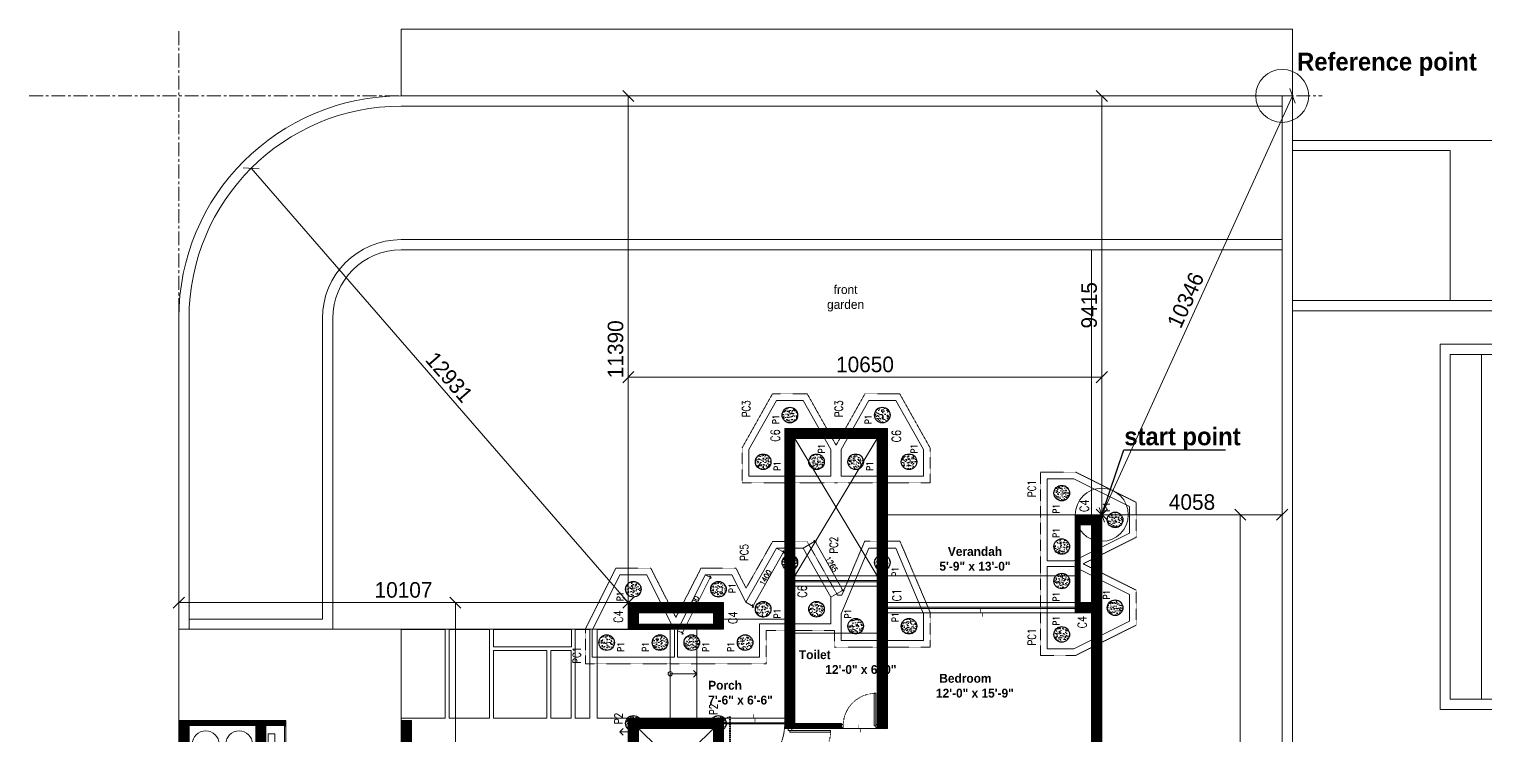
# Model space of a CAD drawing. Header units: metres. Extents: x 5205117 to 5948571, y 646915 to 1143748.
# Drawn here: x 5353028 to 5385789, y 853740 to 869625 of the extents above; entities that cross this region are included whole.
import ezdxf

# ---------------------------------------------------------------- set-up
doc = ezdxf.new("R2010")
doc.units = ezdxf.units.M
doc.header["$MEASUREMENT"] = 0
doc.header["$PDMODE"] = 35
doc.header["$PDSIZE"] = 10
for name, pattern in [('CENTER', [2, 1.25, -0.25, 0.25, -0.25]), ('DASHED', [0.75, 0.5, -0.25]), ('DOT', [0.25, 0, -0.25]), ('DOT2', [0.125, 0, -0.125]), ('HIDDEN', [0.375, 0.25, -0.125])]:
    doc.linetypes.add(name, pattern=pattern)
doc.layers.get('0').update_dxf_attribs({"color": 1, "linetype": 'DASHED', "lineweight": 30})
for name, color, linetype, lineweight in [('A-Center line', 1, 'CENTER', 9), ('A-Door', 3, 'Continuous', 15), ('A-Elevation 1', 4, 'Continuous', 13), ('A-Elevation 2', 163, 'Continuous', 9), ('A-Elevation 3', 251, 'Continuous', 5), ('A-Floor drop', 7, 'Continuous', 5), ('CAR', 251, 'Continuous', 0), ('dim start point', 10, 'Continuous', 0), ('PLOT', 7, 'Continuous', 5), ('road', 7, 'Continuous', 9), ('road ht', 8, 'Continuous', 5), ('S-C-0-UP TO F.F', 6, 'Continuous', 20), ('S-FOUND-EXCAVATION', 253, 'HIDDEN', 0), ('S-FOUND-FOOTING', 7, 'Continuous', 15), ('S-PILE', 96, 'Continuous', 30), ('S-TEXT', 7, 'Continuous', 0), ('S-TEXT COL.', 1, 'Continuous', 0), ('S-TEXT PILE', 7, 'Continuous', 0)]:
    doc.layers.add(name, color=color, linetype=linetype, lineweight=lineweight)
doc.layers.add('A-GF', color=8, linetype='Continuous', lineweight=0, transparency=0.5)
doc.styles.add('C-ROOM', font='arial.ttf')
doc.styles.add('CENTURY GOTHIC', font='GOTHIC.TTF')
doc.styles.add('SETU 1', font='romans.shx', dxfattribs={"width": 0.8})
doc.styles.get("Standard").update_dxf_attribs({"font": 'GOTHIC.TTF'})
doc.dimstyles.new('A-DIM 100', dxfattribs={"dimscale": 100, "dimtxt": 2.5, "dimasz": 1.5, "dimexe": 1, "dimexo": 1, "dimgap": 0.5, "dimtad": 1, "dimdec": 0, "dimrnd": 5, "dimzin": 3, "dimdsep": 46, "dimtxsty": 'C-ROOM', "dimblk1": 'ARCHTICK', "dimblk2": 'ARCHTICK', "dimsah": 1, "dimcen": 1.5, "dimdle": 1, "dimclrd": 256, "dimclre": 256, "dimclrt": 256, "dimadec": 0, "dimazin": 0, "dimtfac": 0.6, "dimtdec": 0, "dimtofl": 0, "dimtmove": 1, "dimatfit": 3, "dimfxl": 1, "dimtolj": 1, "dimtzin": 0, "dimlwd": -1, "dimlwe": -1, "dimarcsym": 0})
doc.dimstyles.get("Standard").update_dxf_attribs({"dimtxt": 2, "dimasz": 1, "dimexe": 0, "dimexo": 0, "dimgap": 0.1, "dimtad": 1, "dimdsep": 46, "dimtxsty": 'Standard', "dimblk": 'OBLIQUE', "dimcen": 0.1, "dimclrd": 256, "dimclre": 256, "dimclrt": 256, "dimadec": 0, "dimazin": 0, "dimtfac": 1, "dimtofl": 0, "dimtmove": 1, "dimatfit": 2, "dimldrblk": 'OPEN90', "dimfxl": 1, "dimtolj": 1, "dimtzin": 0, "dimlwd": -1, "dimlwe": -1, "dimarcsym": 0})

# ---------------------------------------------------------------- blocks, each defined once
blk = doc.blocks.new('sg2')
at = {"layer": 'A-Elevation 1', "ltscale": 5}
blk.add_lwpolyline([(-1956846, -986689), (-1989246, -986689), (-1989246, -986919), (-1971386, -986919), (-1971386, -996569), (-1970176, -996569), (-1970176, -990469), (-1962426, -990469), (-1962426, -995359), (-1968376, -995359), (-1968376, -996569), (-1961216, -996569), (-1961216, -986919), (-1956616, -986919)], dxfattribs=at)
blk.add_lwpolyline([(-1970406, -990239), (-1962196, -990239), (-1962196, -995589), (-1968146, -995589), (-1968146, -996339), (-1961446, -996339), (-1961446, -986919), (-1971156, -986919), (-1971156, -996339), (-1970406, -996339)], close=True, dxfattribs=at)
at = {"layer": 'A-Elevation 2', "ltscale": 5}
blk.add_line((-1962426, -991169), (-1970176, -991169), dxfattribs=at)
at = {"layer": 'A-Elevation 3', "ltscale": 5, "flags": 128}
for points in [[(-1957846, -986919), (-1957846, -990469), (-1961216, -990469)], [(-1957616, -986919), (-1957616, -999419)]]:
    blk.add_lwpolyline(points, dxfattribs=at)
blk = doc.blocks.new('_Oblique')
at = {"color": 0, "linetype": 'ByBlock', "lineweight": -2}
blk.add_line((-0.5, -0.5), (0.5, 0.5), dxfattribs=at)
blk = doc.blocks.new('*D178')
at = {"layer": 'Defpoints', "color": 0, "ltscale": 5, "transparency": 16777216}
for p in [(5377151, 858711), (5381209, 858711), (5381209, 858711)]:
    blk.add_point(p, dxfattribs=at)
at = {"layer": 'road ht', "linetype": 'DOT2', "ltscale": 5, "transparency": 16777216}
for p, q in [((5377151, 858711), (5377151, 858711)), ((5381209, 858711), (5381209, 858711))]:
    blk.add_line(p, q, dxfattribs=at)
at = {"layer": 'road ht', "color": 1, "ltscale": 5, "transparency": 16777216}
blk.add_line((5377151, 858711), (5381209, 858711), dxfattribs=at)
at = {"layer": 'road ht', "color": 1, "ltscale": 5, "transparency": 16777216, "xscale": 250, "yscale": 250, "zscale": 250, "rotation": 180}
blk.add_blockref('_Oblique', (5377151, 858711), dxfattribs=at)
at = {"layer": 'road ht', "color": 1, "ltscale": 5, "transparency": 16777216, "xscale": 250, "yscale": 250, "zscale": 250}
blk.add_blockref('_Oblique', (5381209, 858711), dxfattribs=at)
at = {"layer": 'road ht', "color": 1, "ltscale": 5, "transparency": 16777216, "insert": (5379180, 858994), "char_height": 350, "attachment_point": 5}
blk.add_mtext('\\A1;4058', dxfattribs=at)
blk = doc.blocks.new('_Open90')
at = {"color": 0, "linetype": 'ByBlock', "lineweight": -2}
for p, q in [((0, 0), (-1, 0)), ((-0.5, 0.5), (0, 0)), ((0, 0), (-0.5, -0.5))]:
    blk.add_line(p, q, dxfattribs=at)
blk = doc.blocks.new('*D179')
at = {"layer": 'Defpoints', "color": 0, "ltscale": 5, "transparency": 16777216}
for p in [(5376851, 868125), (5377151, 868125), (5377151, 858711)]:
    blk.add_point(p, dxfattribs=at)
at = {"layer": 'road ht', "linetype": 'DOT2', "ltscale": 5, "transparency": 16777216}
for p, q in [((5376851, 868125), (5377151, 868125)), ((5377151, 858711), (5377151, 858711))]:
    blk.add_line(p, q, dxfattribs=at)
at = {"layer": 'road ht', "color": 1, "ltscale": 5, "transparency": 16777216}
blk.add_line((5377151, 858711), (5377151, 868125), dxfattribs=at)
at = {"layer": 'road ht', "color": 1, "ltscale": 5, "transparency": 16777216, "xscale": 250, "yscale": 250, "zscale": 250}
for p, rotation in [((5377151, 868125), 90), ((5377151, 858711), 270)]:
    blk.add_blockref('_Oblique', p, dxfattribs=dict(at, rotation=rotation))
at = {"layer": 'road ht', "color": 1, "ltscale": 5, "transparency": 16777216, "insert": (5376868, 863418), "char_height": 350, "attachment_point": 5, "rotation": 90}
blk.add_mtext('\\A1;9415', dxfattribs=at)
blk = doc.blocks.new('*D180')
at = {"layer": 'Defpoints', "color": 0, "ltscale": 5, "transparency": 16777216}
for p in [(5377151, 861803), (5366501, 857434), (5377151, 857608)]:
    blk.add_point(p, dxfattribs=at)
at = {"layer": 'road ht', "linetype": 'DOT2', "ltscale": 5, "transparency": 16777216}
for p, q in [((5366501, 857434), (5366501, 861803)), ((5377151, 857608), (5377151, 861803))]:
    blk.add_line(p, q, dxfattribs=at)
at = {"layer": 'road ht', "color": 1, "ltscale": 5, "transparency": 16777216}
blk.add_line((5366501, 861803), (5377151, 861803), dxfattribs=at)
at = {"layer": 'road ht', "color": 1, "ltscale": 5, "transparency": 16777216, "xscale": 250, "yscale": 250, "zscale": 250, "rotation": 180}
blk.add_blockref('_Oblique', (5366501, 861803), dxfattribs=at)
at = {"layer": 'road ht', "color": 1, "ltscale": 5, "transparency": 16777216, "xscale": 250, "yscale": 250, "zscale": 250}
blk.add_blockref('_Oblique', (5377151, 861803), dxfattribs=at)
at = {"layer": 'road ht', "color": 1, "ltscale": 5, "transparency": 16777216, "insert": (5371826, 862087), "char_height": 350, "attachment_point": 5}
blk.add_mtext('\\A1;10650', dxfattribs=at)
blk = doc.blocks.new('*D181')
at = {"layer": 'Defpoints', "color": 0, "ltscale": 5, "transparency": 16777216}
for p in [(5381439, 868125), (5377151, 858710), (5377151, 858710)]:
    blk.add_point(p, dxfattribs=at)
at = {"layer": 'road ht', "color": 1, "ltscale": 5, "transparency": 16777216}
blk.add_line((5381439, 868125), (5377151, 858710), dxfattribs=at)
at = {"layer": 'road ht', "linetype": 'DOT2', "ltscale": 5, "transparency": 16777216}
for p, q in [((5381439, 868125), (5381439, 868125)), ((5377151, 858710), (5377151, 858710))]:
    blk.add_line(p, q, dxfattribs=at)
at = {"layer": 'road ht', "color": 1, "ltscale": 5, "transparency": 16777216, "xscale": 250, "yscale": 250, "zscale": 250}
for p, rotation in [((5381439, 868125), 65.5130914765286), ((5377151, 858710), 245.5130914765286)]:
    blk.add_blockref('_Oblique', p, dxfattribs=dict(at, rotation=rotation))
at = {"layer": 'road ht', "color": 1, "ltscale": 5, "transparency": 16777216, "insert": (5379037, 863535), "char_height": 350, "attachment_point": 5, "rotation": 65.5131}
blk.add_mtext('\\A1;10346', dxfattribs=at)
blk = doc.blocks.new('*D182')
at = {"layer": 'Defpoints', "color": 0, "ltscale": 5, "transparency": 16777216}
for p in [(5358021, 866498), (5358021, 866498), (5366501, 856736)]:
    blk.add_point(p, dxfattribs=at)
at = {"layer": 'road ht', "linetype": 'DOT2', "ltscale": 5, "transparency": 16777216}
for p, q in [((5358021, 866498), (5358021, 866498)), ((5366501, 856736), (5366501, 856736))]:
    blk.add_line(p, q, dxfattribs=at)
at = {"layer": 'road ht', "color": 1, "ltscale": 5, "transparency": 16777216}
blk.add_line((5366501, 856736), (5358021, 866498), dxfattribs=at)
at = {"layer": 'road ht', "color": 1, "ltscale": 5, "transparency": 16777216, "xscale": 250, "yscale": 250, "zscale": 250}
for p, rotation in [((5358021, 866498), 130.9779961594724), ((5366501, 856736), 310.9779961594724)]:
    blk.add_blockref('_Oblique', p, dxfattribs=dict(at, rotation=rotation))
at = {"layer": 'road ht', "color": 1, "ltscale": 5, "transparency": 16777216, "insert": (5362475, 861803), "char_height": 350, "attachment_point": 5, "rotation": 310.978}
blk.add_mtext('\\A1;12931', dxfattribs=at)
blk = doc.blocks.new('*D183')
at = {"layer": 'Defpoints', "color": 0, "ltscale": 5, "transparency": 16777216}
for p in [(5366501, 868125), (5367095, 868125), (5367095, 856736)]:
    blk.add_point(p, dxfattribs=at)
at = {"layer": 'road ht', "linetype": 'DOT2', "ltscale": 5, "transparency": 16777216}
for p, q in [((5367095, 868125), (5366501, 868125)), ((5367095, 856736), (5366501, 856736))]:
    blk.add_line(p, q, dxfattribs=at)
at = {"layer": 'road ht', "color": 1, "ltscale": 5, "transparency": 16777216}
blk.add_line((5366501, 856736), (5366501, 868125), dxfattribs=at)
at = {"layer": 'road ht', "color": 1, "ltscale": 5, "transparency": 16777216, "xscale": 250, "yscale": 250, "zscale": 250}
for p, rotation in [((5366501, 868125), 90), ((5366501, 856736), 270)]:
    blk.add_blockref('_Oblique', p, dxfattribs=dict(at, rotation=rotation))
at = {"layer": 'road ht', "color": 1, "ltscale": 5, "transparency": 16777216, "insert": (5366217, 862430), "char_height": 350, "attachment_point": 5, "rotation": 90}
blk.add_mtext('\\A1;11390', dxfattribs=at)
blk = doc.blocks.new('*D184')
at = {"layer": 'Defpoints', "color": 0, "ltscale": 5, "transparency": 16777216}
for p in [(5356394, 856736), (5356394, 856436), (5366501, 856436)]:
    blk.add_point(p, dxfattribs=at)
at = {"layer": 'road ht', "linetype": 'DOT2', "ltscale": 5, "transparency": 16777216}
for p, q in [((5356394, 856436), (5356394, 856736)), ((5366501, 856436), (5366501, 856736))]:
    blk.add_line(p, q, dxfattribs=at)
at = {"layer": 'road ht', "color": 1, "ltscale": 5, "transparency": 16777216}
blk.add_line((5366501, 856736), (5356394, 856736), dxfattribs=at)
at = {"layer": 'road ht', "color": 1, "ltscale": 5, "transparency": 16777216, "xscale": 250, "yscale": 250, "zscale": 250, "rotation": 180}
blk.add_blockref('_Oblique', (5356394, 856736), dxfattribs=at)
at = {"layer": 'road ht', "color": 1, "ltscale": 5, "transparency": 16777216, "xscale": 250, "yscale": 250, "zscale": 250}
blk.add_blockref('_Oblique', (5366501, 856736), dxfattribs=at)
at = {"layer": 'road ht', "color": 1, "ltscale": 5, "transparency": 16777216, "insert": (5361447, 857019), "char_height": 350, "attachment_point": 5}
blk.add_mtext('\\A1;10107', dxfattribs=at)
blk = doc.blocks.new('*D192')
at = {"layer": 'Defpoints', "color": 0, "ltscale": 5, "transparency": 16777216}
for p in [(5380267, 858711), (5380267, 858711), (5380267, 840986)]:
    blk.add_point(p, dxfattribs=at)
at = {"layer": 'road ht', "linetype": 'DOT2', "ltscale": 5, "transparency": 16777216}
for p, q in [((5380267, 858711), (5380267, 858711)), ((5380267, 840986), (5380267, 840986))]:
    blk.add_line(p, q, dxfattribs=at)
at = {"layer": 'road ht', "color": 1, "ltscale": 5, "transparency": 16777216}
blk.add_line((5380267, 840986), (5380267, 858711), dxfattribs=at)
at = {"layer": 'road ht', "color": 1, "ltscale": 5, "transparency": 16777216, "xscale": 250, "yscale": 250, "zscale": 250}
for p, rotation in [((5380267, 858711), 90), ((5380267, 840986), 270)]:
    blk.add_blockref('_Oblique', p, dxfattribs=dict(at, rotation=rotation))
at = {"layer": 'road ht', "color": 1, "ltscale": 5, "transparency": 16777216, "insert": (5379983, 849848), "char_height": 350, "attachment_point": 5, "rotation": 90}
blk.add_mtext('\\A1;17725', dxfattribs=at)
blk = doc.blocks.new('*D193')
at = {"layer": 'Defpoints', "color": 0, "ltscale": 5, "transparency": 16777216}
for p in [(5362613, 856736), (5363729, 856736), (5363729, 842741)]:
    blk.add_point(p, dxfattribs=at)
at = {"layer": 'road ht', "linetype": 'DOT2', "ltscale": 5, "transparency": 16777216}
for p, q in [((5363729, 856736), (5362613, 856736)), ((5363729, 842741), (5362613, 842741))]:
    blk.add_line(p, q, dxfattribs=at)
at = {"layer": 'road ht', "color": 1, "ltscale": 5, "transparency": 16777216}
blk.add_line((5362613, 842741), (5362613, 856736), dxfattribs=at)
at = {"layer": 'road ht', "color": 1, "ltscale": 5, "transparency": 16777216, "xscale": 250, "yscale": 250, "zscale": 250}
for p, rotation in [((5362613, 856736), 90), ((5362613, 842741), 270)]:
    blk.add_blockref('_Oblique', p, dxfattribs=dict(at, rotation=rotation))
at = {"layer": 'road ht', "color": 1, "ltscale": 5, "transparency": 16777216, "insert": (5362330, 849738), "char_height": 350, "attachment_point": 5, "rotation": 90}
blk.add_mtext('\\A1;13995', dxfattribs=at)
blk = doc.blocks.new('P2')
at = {"layer": 'S-PILE', "lineweight": 0}
h = blk.add_hatch(dxfattribs=at)
h.set_pattern_fill('AR-CONC', color=256, scale=20)
edge = h.paths.add_edge_path()
edge.add_arc((0, 0), 175, 0, 360)
at = {"layer": 'S-PILE'}
blk.add_circle((0, 0), 175, dxfattribs=at)
blk = doc.blocks.new('*D152')
at = {"layer": 'Defpoints', "color": 0, "transparency": 16777216}
for p in [(4260895, 952516), (4261054, 952426), (4260205, 951300)]:
    blk.add_point(p, dxfattribs=at)
at = {"layer": 'S-TEXT', "transparency": 16777216}
blk.add_line((4260348, 951184), (4261068, 952452), dxfattribs=at)
at = {"layer": 'S-TEXT', "color": 9, "transparency": 16777216}
for p, q in [((4260895, 952516), (4261080, 952411)), ((4260205, 951300), (4260389, 951195))]:
    blk.add_line(p, q, dxfattribs=at)
at = {"layer": 'S-TEXT', "transparency": 16777216, "xscale": 50, "yscale": 50, "zscale": 50}
for p, rotation in [((4261054, 952426), 60.39859847699834), ((4260363, 951210), 240.3985984769983)]:
    blk.add_blockref('_Oblique', p, dxfattribs=dict(at, rotation=rotation))
at = {"layer": 'S-TEXT', "color": 0, "lineweight": 0, "transparency": 16777216, "insert": (4260652, 951850), "char_height": 120, "attachment_point": 5, "rotation": 60.3986, "style": 'SETU 1'}
blk.add_mtext('\\A1;1400', dxfattribs=at)
blk = doc.blocks.new('*D154')
at = {"layer": 'Defpoints', "color": 0, "transparency": 16777216}
for p in [(4261495, 952516), (4262120, 951415), (4262389, 951568)]:
    blk.add_point(p, dxfattribs=at)
at = {"layer": 'S-TEXT', "color": 9, "transparency": 16777216}
for p, q in [((4261495, 952516), (4261790, 952683)), ((4262120, 951415), (4262415, 951583))]:
    blk.add_line(p, q, dxfattribs=at)
at = {"layer": 'S-TEXT', "transparency": 16777216}
blk.add_line((4261750, 952695), (4262404, 951542), dxfattribs=at)
at = {"layer": 'S-TEXT', "transparency": 16777216, "xscale": 50, "yscale": 50, "zscale": 50}
for p, rotation in [((4261764, 952668), 119.6014004760366), ((4262389, 951568), 299.6014004760366)]:
    blk.add_blockref('_Oblique', p, dxfattribs=dict(at, rotation=rotation))
at = {"layer": 'S-TEXT', "color": 0, "lineweight": 0, "transparency": 16777216, "insert": (4262133, 952150), "char_height": 120, "attachment_point": 5, "rotation": 299.6014, "style": 'SETU 1'}
blk.add_mtext('\\A1;1265', dxfattribs=at)
blk = doc.blocks.new('*D174')
at = {"layer": 'Defpoints', "color": 0, "transparency": 16777216}
for p in [(4259290, 951916), (4258665, 950666), (4258780, 950608)]:
    blk.add_point(p, dxfattribs=at)
at = {"layer": 'S-TEXT', "transparency": 16777216}
blk.add_line((4259418, 951885), (4258767, 950581), dxfattribs=at)
at = {"layer": 'S-TEXT', "color": 9, "transparency": 16777216}
for p, q in [((4259290, 951916), (4259432, 951845)), ((4258665, 950666), (4258807, 950595))]:
    blk.add_line(p, q, dxfattribs=at)
at = {"layer": 'S-TEXT', "transparency": 16777216, "xscale": 50, "yscale": 50, "zscale": 50}
for p, rotation in [((4259405, 951858), 63.43494744988324), ((4258780, 950608), 243.4349474498832)]:
    blk.add_blockref('_Oblique', p, dxfattribs=dict(at, rotation=rotation))
at = {"layer": 'S-TEXT', "color": 0, "lineweight": 0, "transparency": 16777216, "insert": (4259034, 951262), "char_height": 120, "attachment_point": 5, "rotation": 63.4349, "style": 'SETU 1'}
blk.add_mtext('\\A1;1400', dxfattribs=at)
blk = doc.blocks.new('main door')
at = {"layer": 'A-GF', "ltscale": 100}
blk.add_lwpolyline([(-1858, -20), (218, -20), (218, 20), (-1858, 20)], close=True, dxfattribs=at)
at = {"layer": 'A-GF', "linetype": 'DASHED', "ltscale": 100}
blk.add_lwpolyline([(20, -1858), (20, 218), (-20, 218), (-20, -1858)], close=True, dxfattribs=at)
at = {"layer": 'A-GF', "ltscale": 100}
blk.add_circle((0, 0), 9, dxfattribs=at)
at = {"layer": 'A-GF', "linetype": 'DASHED', "ltscale": 100}
blk.add_arc((0, 0), 219, 3.9362, 86.0638, dxfattribs=at)
at = {"layer": 'A-GF', "linetype": 'DASHED'}
blk.add_arc((0, 0), 1858, 180.6167, 269.3833, dxfattribs=at)
blk = doc.blocks.new('A$Cee6da9fb')
at = {"layer": 'A-Door', "ltscale": 10}
for p, q in [((-51, 1123), (-102, 1123)), ((-102, 1123), (-102, 0)), ((-51, 0), (-51, 1123)), ((-1225, -51), (-1225, 51)), ((-1225, 51), (-1174, 51)), ((-1174, 51), (-1174, -51)), ((-102, 0), (-51, 0)), ((0, 51), (-51, 51)), ((-51, 51), (-51, -51)), ((0, -51), (0, 51)), ((-1174, -51), (-1225, -51)), ((-51, -51), (0, -51))]:
    blk.add_line(p, q, dxfattribs=at)
at = {"layer": 'A-Door', "linetype": 'DOT', "ltscale": 2}
blk.add_ellipse((-51, 0), major_axis=(-794, 794), ratio=1, start_param=-0.785398, end_param=0.785398, dxfattribs=at)
blk = doc.blocks.new('drop')
at = {"layer": 'A-Floor drop', "ltscale": 3, "const_width": 0.0187}
blk.add_lwpolyline([(-0.112, 0.028), (0, 0.028), (0, -0.028), (0.113, -0.028)], dxfattribs=at)
blk = doc.blocks.new('fdgdg')
at = {"layer": 'S-C-0-UP TO F.F'}
h = blk.add_hatch(color=251, dxfattribs=at)
h.dxf.hatch_style = 1
h.paths.add_polyline_path([(4261310.4, 955205.6), (4261080.4, 955205.6), (4261080.4, 954755.6), (4261310.4, 954755.6)])
h = blk.add_hatch(color=251, dxfattribs=at)
h.dxf.hatch_style = 1
h.paths.add_polyline_path([(4263160.4, 955205.6), (4263390.4, 955205.6), (4263390.4, 954755.6), (4263160.4, 954755.6)])
h = blk.add_hatch(color=251, dxfattribs=at)
h.dxf.hatch_style = 1
h.paths.add_polyline_path([(4268210.4, 953035.6), (4268210.4, 953265.6), (4267610.4, 953265.6), (4267610.4, 953035.6)])
h = blk.add_hatch(color=251, dxfattribs=at)
h.dxf.hatch_style = 1
h.paths.add_polyline_path([(4261310.4, 951890.6), (4261080.4, 951890.6), (4261080.4, 951440.6), (4261310.4, 951440.6)])
h = blk.add_hatch(color=251, dxfattribs=at)
h.dxf.hatch_style = 1
h.paths.add_polyline_path([(4263160.4, 951890.6), (4263390.4, 951890.6), (4263390.4, 951060.6), (4263160.4, 951060.6)])
h = blk.add_hatch(color=251, dxfattribs=at)
h.dxf.hatch_style = 1
h.paths.add_polyline_path([(4257790.4, 951290.6), (4257560.4, 951290.6), (4257560.4, 950690.6), (4257790.4, 950690.6)])
h = blk.add_hatch(color=251, dxfattribs=at)
h.dxf.hatch_style = 1
h.paths.add_polyline_path([(4259705.4, 951290.6), (4259475.4, 951290.6), (4259475.4, 950690.6), (4259705.4, 950690.6)])
h = blk.add_hatch(color=251, dxfattribs=at)
h.dxf.hatch_style = 1
h.paths.add_polyline_path([(4268210.4, 951060.6), (4268210.4, 951290.6), (4267610.4, 951290.6), (4267610.4, 951060.6)])
at = {"layer": 'S-C-0-UP TO F.F', "color": 5}
for points in [[(4261080.4, 955205.6), (4261310.4, 955205.6), (4261310.4, 954755.6), (4261080.4, 954755.6)], [(4263390.4, 955205.6), (4263160.4, 955205.6), (4263160.4, 954755.6), (4263390.4, 954755.6)], [(4268210.4, 953265.6), (4268210.4, 953035.6), (4267610.4, 953035.6), (4267610.4, 953265.6)], [(4261080.4, 951890.6), (4261310.4, 951890.6), (4261310.4, 951440.6), (4261080.4, 951440.6)], [(4263390.4, 951890.6), (4263160.4, 951890.6), (4263160.4, 951060.6), (4263390.4, 951060.6)], [(4257560.4, 951290.6), (4257790.4, 951290.6), (4257790.4, 950690.6), (4257560.4, 950690.6)], [(4259475.4, 951290.6), (4259705.4, 951290.6), (4259705.4, 950690.6), (4259475.4, 950690.6)], [(4268210.4, 951290.6), (4268210.4, 951060.6), (4267610.4, 951060.6), (4267610.4, 951290.6)]]:
    blk.add_lwpolyline(points, close=True, dxfattribs=at)
at = {"layer": 'S-FOUND-EXCAVATION'}
blk.add_line((4262270.4, 951455.1), (4262362.8, 951455.1), dxfattribs=at)
for points in [[(4262235.4, 954828.2), (4261588.1, 955980.6), (4260802.7, 955980.6), (4260120.4, 954765.9), (4260120.4, 953980.5), (4262270.4, 953980.5)], [(4262200.4, 953980.5), (4262200.4, 953980.5), (4264350.4, 953980.5), (4264350.4, 954765.9), (4263668.1, 955980.6), (4262882.7, 955980.6), (4262235.4, 954828.2)], [(4267792.6, 952163.1), (4268985.4, 952757.9), (4268985.4, 953543.3), (4267620.8, 954225.6), (4266835.4, 954225.6), (4266835.4, 952075.6)], [(4262270.4, 951455.1), (4261582.7, 952665.6), (4260808.1, 952665.6), (4260211.7, 951615.9), (4259982.2, 952065.6), (4259198.5, 952065.6), (4258632.9, 950957)], [(4262200.4, 950665.5), (4262200.4, 950290.1), (4264350.4, 950290.1), (4264350.4, 951072.7), (4263671.8, 952670.3), (4262878.9, 952670.3), (4262362.8, 951455.1)], [(4258632.9, 950957), (4258067.2, 952065.6), (4257283.5, 952065.6), (4256600.4, 950701.7), (4256600.4, 949915.6), (4258515.4, 949915.6)], [(4266835.4, 952250.6), (4266835.4, 950100.6), (4267620.8, 950100.6), (4268985.4, 950782.9), (4268985.4, 951568.3), (4267792.6, 952163.1)], [(4258515.4, 949915.6), (4258515.4, 949915.6), (4260665.4, 949915.6), (4260665.4, 950665.5), (4262200.4, 950665.5)]]:
    blk.add_lwpolyline(points, dxfattribs=at)
at = {"layer": 'S-FOUND-FOOTING', "color": 3}
for points in [[(4262120.4, 954130.5), (4262120.4, 954730.5), (4261495.4, 955830.6), (4260895.4, 955830.6), (4260270.4, 954730.5), (4260270.4, 954130.5), (4262120.4, 954130.5)], [(4264200.4, 954130.5), (4264200.4, 954730.5), (4263575.4, 955830.6), (4262975.4, 955830.6), (4262350.4, 954730.5), (4262350.4, 954130.5), (4264200.4, 954130.5)]]:
    blk.add_lwpolyline(points, dxfattribs=at)
at = {"layer": 'S-FOUND-FOOTING', "color": 1}
for points in [[(4266985.4, 952225.6), (4267585.4, 952225.6), (4268835.4, 952850.6), (4268835.4, 953450.6), (4267585.4, 954075.6), (4266985.4, 954075.6), (4266985.4, 952225.6)], [(4266985.4, 950250.6), (4267585.4, 950250.6), (4268835.4, 950875.6), (4268835.4, 951475.6), (4267585.4, 952100.6), (4266985.4, 952100.6), (4266985.4, 950250.6)], [(4258600.4, 950065.6), (4258600.4, 950665.6), (4257975.4, 951915.6), (4257375.4, 951915.6), (4256750.4, 950665.6), (4256750.4, 950065.6), (4258600.4, 950065.6)]]:
    blk.add_lwpolyline(points, dxfattribs=at)
at = {"layer": 'S-FOUND-FOOTING', "color": 5}
blk.add_lwpolyline([(4260895.4, 952515.6), (4260204.6, 951299.7), (4259890.4, 951915.6), (4259290.4, 951915.6), (4258665.4, 950665.6), (4258665.4, 950065.6), (4260515.4, 950065.6), (4260515.4, 950815.5), (4262120.4, 950815.5), (4262120.4, 951415.5), (4261495.4, 952515.6)], close=True, dxfattribs=at)
at = {"layer": 'S-FOUND-FOOTING', "color": 202}
blk.add_lwpolyline([(4262975.4, 952515.6), (4262350.4, 951035.5), (4262350.4, 950435.5), (4264200.4, 950435.5), (4264200.4, 951035.5), (4263575.4, 952515.6), (4262975.4, 952515.6)], dxfattribs=at)
at = {"layer": 'S-PILE'}
for p in [(4261195.4, 955505.6), (4263275.4, 955505.6), (4260595.4, 954455.6), (4261795.4, 954455.6), (4262675.4, 954455.6), (4263875.4, 954455.6), (4261195.4, 952190.6), (4263275.4, 952190.6), (4257675.4, 951590.6), (4259590.4, 951590.6), (4260595.4, 951140.6), (4261795.4, 951140.6), (4262675.4, 950760.6), (4263875.4, 950760.6), (4257075.4, 950390.8), (4258275.4, 950390.8), (4258990.4, 950390.8), (4260190.4, 950390.8), (4257675.4, 948575.6), (4259590.4, 948575.6)]:
    blk.add_blockref('P2', p, dxfattribs=at)
at = {"layer": 'S-PILE', "rotation": 270}
for p in [(4267310.5, 953750.6), (4268510.4, 953150.6), (4267310.5, 952550.6), (4267310.5, 951775.6), (4268510.4, 951175.6), (4267310.5, 950575.6)]:
    blk.add_blockref('P2', p, dxfattribs=at)
at = {"layer": 'S-TEXT COL.', "color": 7, "style": 'SETU 1', "width": 0.8}
for s, p in [('PC3', (4260304.4, 955455.4)), ('PC3', (4262384.4, 955455.4)), ('PC1', (4266726.3, 953661.4)), ('PC2', (4262273.7, 952390.7)), ('PC5', (4260260.6, 952225.6)), ('PC1', (4266726.3, 950325.9)), ('PC1', (4256491.3, 949915.8))]:
    blk.add_text(s, height=180, rotation=90, dxfattribs=at).set_placement(p)
at = {"layer": 'S-TEXT COL.', "color": 1, "true_color": 0xe61414, "style": 'SETU 1', "width": 0.8}
for s, p in [('C6', (4260967.8, 954903.7, 0)), ('C6', (4263691.9, 954891.6)), ('C4', (4267916.9, 953326.7)), ('C6', (4261575.1, 951399.3)), ('C1', (4263701.4, 951319.6, 0)), ('C4', (4257437.9, 950834.6)), ('C4', (4260013.7, 950808.9)), ('C4', (4267868.7, 950708.1))]:
    blk.add_text(s, height=200, rotation=90, dxfattribs=at).set_placement(p)
at = {"layer": 'S-TEXT PILE', "style": 'SETU 1', "width": 0.8}
for s, height, p in [('P1', 150, (4260954.3, 955303.6)), ('P1', 150, (4263034.3, 955303.6)), ('P1', 150, (4261983.1, 954645.8)), ('P1', 150, (4264063.1, 954645.8)), ('P1', 150, (4260986.4, 954253.6)), ('P1', 150, (4263066.4, 954253.6)), ('P1', 150, (4267258.5, 953293.7)), ('P1', 150, (4268394.4, 953336.3)), ('P1', 150, (4267258.5, 952751.7)), ('P1', 150, (4263639.3, 951875.2)), ('P1', 150, (4257452, 951324.7)), ('P1', 150, (4259973.5, 951508.1)), ('P1', 150, (4267258.5, 951318.7)), ('P1', 150, (4268394.4, 951361.3)), ('P1', 150, (4260986.4, 950938.6)), ('P1', 150, (4262577.1, 950934.6)), ('P1', 150, (4263639.3, 950855.3)), ('P1', 150, (4267258.5, 950776.7)), ('P1', 150, (4257468.7, 950188.8)), ('P1', 150, (4258026.8, 950188.8)), ('P1', 150, (4259383.7, 950188.8)), ('P1', 150, (4259941.8, 950188.8)), ('P2', 180, (4257429.8, 948559.2)), ('P2', 180, (4259567.3, 948763.2))]:
    blk.add_text(s, height=height, rotation=90, dxfattribs=at).set_placement(p)
at = {"layer": 'S-TEXT', "lineweight": 0}
for p1, p2, distance, picture, middle in [((4260204.6, 951299.7), (4260895.4, 952515.6), -181.9, '*D152', (4260651.6, 951849.9)), ((4261495.4, 952515.6), (4262120.4, 951415.5), 309.4, '*D154', (4262133.4, 952150.5)), ((4259290.4, 951915.6), (4258665.4, 950665.6), 128.2, '*D174', (4259034.4, 951262.4))]:
    dim = blk.add_aligned_dim(p1=p1, p2=p2, distance=distance, dimstyle='A-DIM 100', override={"dimtxt": 1.2, "dimasz": 0.5, "dimexe": 0.3, "dimexo": 0, "dimgap": 0.05, "dimtxsty": 'SETU 1', "dimblk1": 'Oblique', "dimblk2": 'Oblique', "dimdle": 0.3, "dimclre": 9, "dimclrt": 0}, dxfattribs=at)
    dim.commit()
    dim.dimension.update_dxf_attribs({"geometry": picture, "text_midpoint": middle})
blk = doc.blocks.new('ghgd')
at = {"layer": 'CAR', "ltscale": 10, "transparency": 33554559}
h = blk.add_hatch(dxfattribs=at)
h.set_pattern_fill('ANSI31', color=256, scale=100, angle=180)
h.set_pattern_definition([(225, (2960271.306, -188940.857), (8.838834765, -8.838834765), [])])
h.paths.add_polyline_path([(5366731, 848676), (5366731, 850086), (5368531, 850086), (5368531, 847996), (5368416, 847996), (5368416, 847546), (5368646, 847546), (5368646, 851226), (5368531, 851226), (5368531, 850201), (5366731, 850201), (5366731, 853906), (5368416, 853906), (5368416, 852026), (5368646, 852026), (5368646, 854136), (5366501, 854136), (5366501, 848676)])
h.paths.add_polyline_path([(5366501, 842028), (5366501, 847776), (5367516, 847776), (5367516, 847546), (5366731, 847546), (5366731, 842971), (5367516, 842971), (5367516, 842741), (5366731, 842741), (5366731, 841216), (5368416, 841216), (5368416, 842971), (5368646, 842971), (5368646, 840986), (5366501, 840986), (5366501, 841928), (5366601, 841928), (5366601, 842028)])
h.paths.add_polyline_path([(5376666, 852626), (5376921, 852626), (5376921, 852256), (5376666, 852256)], flags=16)
h.paths.add_polyline_path([(5376921, 852856), (5376921, 856506), (5376551, 856506), (5376551, 858711), (5377151, 858710), (5377151, 852026), (5376551, 852026), (5376551, 852856)])
h.paths.add_polyline_path([(5376921, 856736), (5376666, 856736), (5376666, 858481), (5376921, 858481)], flags=16)
h.paths.add_polyline_path([(5370251, 854021), (5370251, 860421), (5372101, 860421), (5372101, 853906), (5372331, 853906), (5372331, 860651), (5370021, 860651), (5370021, 853906), (5371301, 853906), (5371301, 854021)])
h.paths.add_polyline_path([(5370021, 852906), (5370251, 852906), (5370251, 852256), (5372101, 852256), (5372101, 852856), (5372331, 852856), (5372331, 852026), (5370021, 852026)])
h.paths.add_polyline_path([(5370736, 848261), (5370736, 847776), (5370251, 847776), (5370251, 848261)], flags=16)
h.paths.add_polyline_path([(5370851, 848376), (5370851, 847546), (5370021, 847546), (5370021, 848376)])
h.paths.add_polyline_path([(5366731, 856251), (5368416, 856251), (5368416, 856506), (5366731, 856506)], flags=16)
h.paths.add_polyline_path([(5366501, 856136), (5368646, 856136), (5368646, 856736), (5366501, 856736)])
h.paths.add_polyline_path([(5376921, 847776), (5376666, 847776), (5376666, 848146), (5376921, 848146)], flags=16)
h.paths.add_polyline_path([(5376666, 841216), (5376666, 842741), (5376921, 842741), (5376921, 841216)], flags=16)
h.paths.add_polyline_path([(5376551, 840986), (5376551, 842971), (5376921, 842971), (5376921, 847546), (5376551, 847546), (5376551, 848376), (5377151, 848376), (5377151, 840986)])
h = blk.add_hatch(dxfattribs=at)
h.set_pattern_fill('ANSI31', color=256, scale=100, angle=180)
h.set_pattern_definition([(225, (3057093.561, -187193.297), (8.838834765, -8.838834765), [])])
h.paths.add_polyline_path([(5358354, 853251), (5358804, 853251), (5358804, 853136), (5358124, 853136), (5358124, 853971), (5356624, 853971), (5356624, 853136), (5356394, 853136), (5356394, 854086), (5358804, 854086), (5358804, 853971), (5358354, 853971)])
h = blk.add_hatch(dxfattribs=at)
h.set_pattern_fill('ANSI31', color=256, scale=100, angle=180)
h.set_pattern_definition([(225, (3134737.613, -187193.297), (8.838834765, -8.838834765), [])])
h.paths.add_polyline_path([(5361394, 847521), (5361394, 841906), (5361624, 841906), (5361624, 847521)])
h.paths.add_polyline_path([(5361624, 847751), (5361624, 854086), (5361394, 854086), (5361394, 847751)])
at = {"layer": 'CAR', "ltscale": 0.01, "transparency": 33554559}
for p, q in [((5361394, 864895), (5381209, 864895)), ((5361394, 864665), (5381209, 864665)), ((5376921, 858711), (5376921, 864665)), ((5377151, 858711), (5377151, 864895))]:
    blk.add_line(p, q, dxfattribs=at)
at = {"layer": 'CAR', "ltscale": 0.5, "transparency": 33554559}
for p, q in [((5359624, 863125), (5359624, 856366)), ((5359854, 863125), (5359854, 856136)), ((5356394, 856136), (5356394, 842136)), ((5356394, 856136), (5356624, 856136)), ((5356394, 856136), (5356624, 856136)), ((5356624, 856366), (5359624, 856366)), ((5359854, 856136), (5356624, 856136)), ((5359854, 856136), (5366501, 856136)), ((5361394, 854086), (5361394, 856134))]:
    blk.add_line(p, q, dxfattribs=at)
at = {"layer": 'CAR', "ltscale": 5, "transparency": 33554559}
for p, q in [((5370251, 857336), (5372101, 860421)), ((5370251, 860421), (5372101, 857336)), ((5372331, 858711), (5376551, 858711)), ((5370251, 857336), (5372101, 857336)), ((5370251, 857236), (5372101, 857236)), ((5370251, 857206), (5372101, 857206)), ((5370251, 857106), (5372101, 857106)), ((5372331, 856736), (5376551, 856736)), ((5372331, 856636), (5376551, 856636)), ((5372331, 856606), (5376551, 856606)), ((5372331, 856506), (5376551, 856506)), ((5367446, 856136), (5367446, 854136)), ((5368046, 856136), (5368046, 854136)), ((5368646, 856366), (5370021, 856366)), ((5368646, 856366), (5370021, 856366)), ((5370251, 856046), (5372101, 856046)), ((5368646, 854136), (5370021, 854136)), ((5358804, 853251), (5358804, 853971)), ((5366731, 852256), (5368416, 853906)), ((5368416, 852256), (5366731, 853906)), ((5371301, 853906), (5372101, 853906))]:
    blk.add_line(p, q, dxfattribs=at)
at = {"layer": 'CAR', "ltscale": 200, "transparency": 33554559}
blk.add_line((5372331, 857336), (5376551, 857336), dxfattribs=at)
at = {"layer": 'CAR', "transparency": 33554559}
for points in [[(5370251, 854021), (5370251, 860421), (5372101, 860421), (5372101, 853906), (5372331, 853906), (5372331, 860651), (5370021, 860651), (5370021, 853906), (5371301, 853906), (5371301, 854021)], [(5376921, 852856), (5376921, 856506), (5376551, 856506), (5376551, 858711), (5377151, 858710), (5377151, 852026), (5376551, 852026), (5376551, 852856)], [(5376921, 856736), (5376666, 856736), (5376666, 858481), (5376921, 858481)], [(5366501, 856136), (5368646, 856136), (5368646, 856736), (5366501, 856736)], [(5366731, 856251), (5368416, 856251), (5368416, 856506), (5366731, 856506)], [(5366731, 848676), (5366731, 850086), (5368531, 850086), (5368531, 847996), (5368416, 847996), (5368416, 847546), (5368646, 847546), (5368646, 851226), (5368531, 851226), (5368531, 850201), (5366731, 850201), (5366731, 853906), (5368416, 853906), (5368416, 852026), (5368646, 852026), (5368646, 854136), (5366501, 854136), (5366501, 848676)], [(5358124, 853971), (5358124, 853136), (5358804, 853136), (5358804, 853251), (5358354, 853251), (5358354, 853971), (5358804, 853971), (5358804, 854086), (5356394, 854086), (5356394, 853136), (5356624, 853136), (5356624, 853971)], [(5361624, 847751), (5361624, 854086), (5361394, 854086), (5361394, 847751)], [(5366731, 853801), (5366501, 853801), (5366501, 853856), (5366731, 853856)]]:
    blk.add_lwpolyline(points, close=True, dxfattribs=at)
at = {"layer": 'CAR', "ltscale": 0.5, "transparency": 33554559}
for points in [[(5361394, 856134), (5361394, 854136), (5362385, 854136), (5362385, 856134)], [(5362476, 856134), (5362476, 854136), (5363378, 854136), (5363378, 856134)]]:
    blk.add_lwpolyline(points, close=True, dxfattribs=at)
at = {"layer": 'CAR', "ltscale": 0.01, "transparency": 33554559}
for points in [[(5363469, 855741), (5363469, 856134), (5365223, 856134), (5365223, 855741)], [(5365310, 856134), (5365310, 854136), (5365635, 854136), (5365635, 856134)], [(5365803, 856134), (5365803, 854136), (5367446, 854136), (5367446, 856134)], [(5363469, 855660), (5363469, 854136), (5364672, 854136), (5364672, 855660)], [(5364763, 855660), (5364763, 854136), (5365219, 854136), (5365219, 855660)]]:
    blk.add_lwpolyline(points, close=True, dxfattribs=at)
at = {"layer": 'CAR', "ltscale": 5, "transparency": 33554559}
for points in [[(5358554, 853786), (5358404, 853786), (5358404, 853436), (5358554, 853436)], [(5358774, 853959), (5358774, 853263), (5358804, 853263), (5358804, 853959)]]:
    blk.add_lwpolyline(points, close=True, dxfattribs=at)
at = {"layer": 'CAR', "color": 1, "transparency": 33554559}
blk.add_circle((5377151, 858711, -20), 596, dxfattribs=at)
at = {"layer": 'CAR', "ltscale": 5, "transparency": 33554559}
for centre, radius in [((5367446, 855136), 50), ((5356999, 853553), 300), ((5357749, 853553), 300)]:
    blk.add_circle(centre, radius, dxfattribs=at)
at = {"layer": 'CAR', "ltscale": 0.01, "transparency": 33554559}
for radius in [1770, 1540]:
    blk.add_arc((5361394, 863125), radius, 90, 180, dxfattribs=at)
at = {"layer": 'CAR', "ltscale": 6, "transparency": 33554559, "xscale": -750, "yscale": 750, "zscale": 750, "rotation": 270}
for p in [(5374441, 856506), (5369333, 854136), (5371701, 853906)]:
    blk.add_blockref('drop', p, dxfattribs=at)
at = {"layer": 'CAR', "ltscale": 5, "transparency": 33554559, "xscale": 0.6530612244899406, "yscale": 0.6530612244899406, "zscale": 0.6530612244899406}
blk.add_blockref('A$Cee6da9fb', (5372101, 853963), dxfattribs=at)
at = {"layer": 'CAR', "transparency": 33554559, "xscale": -0.6623294855449126, "yscale": 0.6623294855449126, "zscale": 0.6623294855449126}
blk.add_blockref('main door', (5368790, 854021), dxfattribs=at)
at = {"layer": 'CAR', "ltscale": 5, "transparency": 33554559, "xscale": -0.8163265306124651, "yscale": 0.8163265306124651, "zscale": 0.8163265306124651, "rotation": 270}
blk.add_blockref('A$Cee6da9fb', (5370136, 853906), dxfattribs=at)
at = {"layer": 'CAR', "transparency": 33554559, "attachment_point": 5, "style": 'CENTURY GOTHIC'}
for s, insert, char_height, width in [('{\\H0.91667x;front garden}', (5371389, 863575), 218.34, 241.12), ('{\\fCentury Gothic|b1|i0|c0|p34;Verandah\\P5\'-9" x 13\'-0"}', (5374299, 857718), 200, 5030.2), ('\\pxql;{\\fCentury Gothic|b1|i0|c0|p34;Toilet^I    ^I^I          12\'-0" x 6\'-0"}', (5371594, 855397), 200, 2509.83), ('\\pxql;{\\fCentury Gothic|b1|i0|c0|p34; Bedroom\\P12\'-0" x 15\'-9"}', (5375938, 854866), 200, 5030.2), ('\\pxql;{\\fCentury Gothic|b1|i0|c0|p34;Porch\\P7\'-6" x 6\'-6"}', (5370815, 854710), 200, 5030.2)]:
    blk.add_mtext(s, dxfattribs=dict(at, insert=insert, char_height=char_height, width=width))
at = {"layer": 'CAR', "ltscale": 5, "transparency": 33554559}
for points, override in [([(5368046, 855136), (5367446, 855136)], {"dimasz": 150, "dimtad": 0}), ([(5366310, 853828), (5366622, 853828)], {"dimasz": 150, "dimtad": 0, "dimlwd": 0})]:
    blk.add_leader(points, dimstyle='Standard', override=override, dxfattribs=at)

msp = doc.modelspace()

# ---------------------------------------------------------------- linework, layer by layer
at = {"layer": 'A-Center line', "ltscale": 250}
for p, q in [((5356393.7, 869579.5), (5356393.7, 827450.8)), ((5353027.6, 868125.3), (5382111, 868125.3))]:
    msp.add_line(p, q, dxfattribs=at)
at = {"layer": 'dim start point', "color": 1}
msp.add_circle((5381209, 868125.3, -19.9), 596.2, dxfattribs=at)
at = {"layer": 'PLOT', "ltscale": 0.5}
for p, q in [((5381439, 868125.3), (5361393.7, 868125.3)), ((5361393.7, 867895.3), (5381209, 867895.3)), ((5381209, 867895.3), (5381209, 868125.3)), ((5356393.7, 863125.3), (5356393.7, 856135.6)), ((5356623.7, 863125.3), (5356623.7, 856135.6))]:
    msp.add_line(p, q, dxfattribs=at)
for radius in [5000, 4770]:
    msp.add_arc((5361393.7, 863125.3), radius, 90, 180, dxfattribs=at)
at = {"layer": 'road', "ltscale": 0.5}
for p, q in [((5361393.7, 868125.3), (5361393.7, 869625.3)), ((5361393.7, 869625.3), (5381439, 869625.3)), ((5381439, 868125.3), (5381439, 869625.3)), ((5361393.7, 868125.3), (5381439, 868125.3)), ((5381439, 828625.3), (5381439, 868125.3))]:
    msp.add_line(p, q, dxfattribs=at)

# ---------------------------------------------------------------- block references
at = {"layer": 'A-Elevation 1', "rotation": 90}
msp.add_blockref('sg2', (4394520.1, 2824741), dxfattribs=at)
at = {"layer": 'road ht', "transparency": 33554559}
msp.add_blockref('ghgd', (0, 0), dxfattribs=at)
at = {"layer": 'road ht'}
msp.add_blockref('fdgdg', (1108940.3, -94555), dxfattribs=at)

# ---------------------------------------------------------------- texts
at = {"layer": 'dim start point', "char_height": 400, "width": 20351.475, "attachment_point": 7, "rotation": 359.98579, "style": 'CENTURY GOTHIC'}
for s, insert in [('{\\fCentury Gothic|b1|i0|c0|p34;\\C1;Reference point }', (5381543.6, 868575)), ('{\\fCentury Gothic|b1|i0|c0|p34;\\C1;start point }', (5377658.2, 860151.1))]:
    msp.add_mtext(s, dxfattribs=dict(at, insert=insert))

# ---------------------------------------------------------------- dimensions: what is measured, and where the dimension line sits
at = {"layer": 'road ht', "ltscale": 5}
for p1, p2, distance, picture, middle in [((5367095.4, 856735.6), (5367095.4, 868125.3), 594.7, '*D183', (5366216.9, 862430.4)), ((5381439, 868125.3), (5377150.7, 858709.9), 0, '*D181', (5379036.6, 863535.2)), ((5366500.7, 856735.6), (5358020.8, 866498.2), 0, '*D182', (5362475, 861803)), ((5366500.7, 856435.6), (5356393.7, 856435.6), -300, '*D184', (5361447.2, 857019.4))]:
    dim = msp.add_aligned_dim(p1=p1, p2=p2, distance=distance, dimstyle='Standard', override={"dimtxt": 350, "dimasz": 250, "dimgap": 100, "dimdec": 0, "dimclrd": 1, "dimclrt": 1, "dimtdec": 0, "dimfxl": 0.1}, dxfattribs=at)
    dim.commit()
    dim.dimension.update_dxf_attribs({"geometry": picture, "text_midpoint": middle})
for base, p1, p2, picture, middle in [((5377151.4, 868125.3), (5377151.4, 858710.6), (5376851.4, 868125.3), '*D179', (5376867.6, 863417.9)), ((5380267.2, 858710.6), (5380267.2, 840985.6), (5380267.2, 858710.6), '*D192', (5379983.4, 849848.1)), ((5362613.4, 856735.6), (5363729.1, 842740.6), (5363729.1, 856735.6), '*D193', (5362329.6, 849738.1))]:
    dim = msp.add_linear_dim(base=base, p1=p1, p2=p2, angle=90, dimstyle='Standard', override={"dimtxt": 350, "dimasz": 250, "dimgap": 100, "dimdec": 0, "dimclrd": 1, "dimclrt": 1, "dimtdec": 0, "dimfxl": 0.1}, dxfattribs=at)
    dim.commit()
    dim.dimension.update_dxf_attribs({"geometry": picture, "text_midpoint": middle})
for base, p1, p2, picture, middle in [((5377151.4, 861802.9), (5366501.4, 857433.8), (5377151.4, 857608.1), '*D180', (5371826.4, 862086.7)), ((5381209, 858710.6), (5377151.4, 858710.6), (5381209, 858710.6), '*D178', (5379180.2, 858994.4))]:
    dim = msp.add_linear_dim(base=base, p1=p1, p2=p2, dimstyle='Standard', override={"dimtxt": 350, "dimasz": 250, "dimgap": 100, "dimdec": 0, "dimclrd": 1, "dimclrt": 1, "dimtdec": 0, "dimfxl": 0.1}, dxfattribs=at)
    dim.commit()
    dim.dimension.update_dxf_attribs({"geometry": picture, "text_midpoint": middle})

# ---------------------------------------------------------------- leaders
at = {"layer": 'dim start point'}
msp.add_leader([(5377151.4, 858710.6), (5377649.8, 860169), (5379934.4, 860168.1)], dimstyle='Standard', override={"dimasz": 0.15, "dimgap": 0.05, "dimtad": 0, "dimlwd": -2}, dxfattribs=at)

doc.saveas('drawing.dxf')
